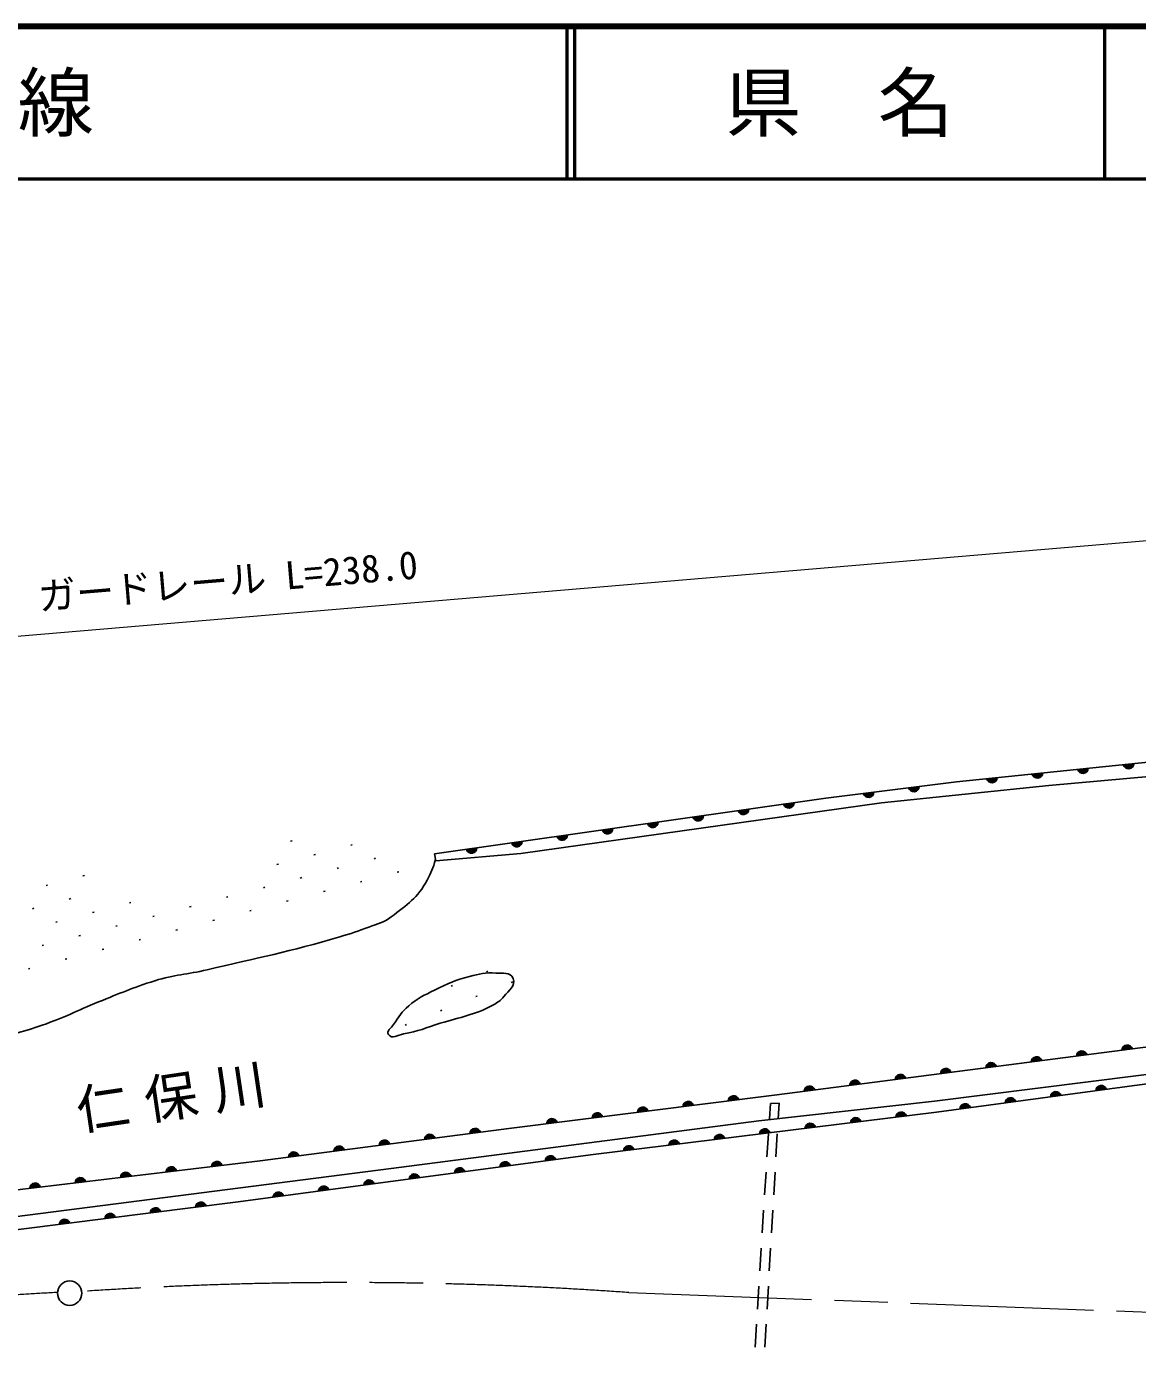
# Model space of a CAD drawing. Units: millimetres, scale not verified. Extents: x 40000 to 680000, y 20000 to 380000.
# Drawn here: x 262314 to 335161, y 293182 to 380000 of the extents above; entities that cross this region are included whole.
import ezdxf
from ezdxf.enums import TextEntityAlignment as Align

# ---------------------------------------------------------------- set-up
doc = ezdxf.new("R2010")
doc.units = ezdxf.units.MM
doc.header["$LTSCALE"] = 1000
doc.linetypes.add('CHAIN', pattern=[18.5, 12, -1.5, 3.5, -1.5])
for name, color, linetype, lineweight in [('M-BGD', 7, 'Continuous', 25), ('M-BMK', 2, 'CHAIN', 13), ('M-BMK-SRVR', 3, 'Continuous', 25), ('M-STR-HTXT', 7, 'Continuous', 13), ('M-TTL', 2, 'Continuous', 140), ('M-TTL-LINE', 7, 'Continuous', 50)]:
    doc.layers.add(name, color=color, linetype=linetype, lineweight=lineweight)
doc.layers.add('M-TTL-TXT', color=7, linetype='Continuous')
doc.styles.add('ＭＳ ゴシック', font='')
doc.styles.get('ＭＳ ゴシック').set_extended_font_data('MS Gothic')

msp = doc.modelspace()

# ---------------------------------------------------------------- linework, layer by layer
at = {"layer": 'M-BGD'}
for p, q in [((279729, 326608), (279632, 326583)), ((281255, 325715), (281158, 325690)), ((283673, 326348), (283577, 326323)), ((289077, 325740), (289149, 325290)), ((278836, 325082), (278739, 325057)), ((282780, 324822), (282684, 324797)), ((285199, 325455), (285102, 325430)), ((266110, 324337), (266014, 324311)), ((280362, 324189), (280265, 324164)), ((284306, 323929), (284209, 323904)), ((286725, 324562), (286628, 324537)), ((263692, 323704), (263595, 323679)), ((277943, 323557), (277846, 323531)), ((281888, 323296), (281791, 323271)), ((262799, 322178), (262702, 322153)), ((265218, 322811), (265121, 322786)), ((269162, 322551), (269065, 322526)), ((273106, 322291), (273009, 322266)), ((275525, 322924), (275428, 322898)), ((279469, 322664), (279372, 322638)), ((264325, 321285), (264228, 321260)), ((266743, 321918), (266646, 321893)), ((270687, 321658), (270591, 321633)), ((274632, 321398), (274535, 321373)), ((277050, 322031), (276954, 322006)), ((265850, 320393), (265754, 320367)), ((268269, 321025), (268172, 321000)), ((272213, 320765), (272116, 320740)), ((263432, 319760), (263335, 319734)), ((267376, 319500), (267279, 319474)), ((269795, 320132), (269698, 320107)), ((264957, 318867), (264861, 318842)), ((262539, 318234), (262442, 318209)), ((292565, 318051), (292472, 318013)), ((290246, 317117), (290153, 317080)), ((294192, 317358), (294099, 317321)), ((287927, 316183), (287834, 316146)), ((291873, 316424), (291780, 316387)), ((289554, 315491), (289461, 315453)), ((287234, 314557), (287142, 314519)), ((311023, 308377), (311086, 309383)), ((311086, 309383), (311655, 309397)), ((311655, 309397), (311596, 308380)), ((310866, 305882), (310960, 307379)), ((311538, 307381), (311451, 305884)), ((310710, 303386), (310803, 304883)), ((311393, 304886), (311306, 303388)), ((310553, 300891), (310647, 302388)), ((311248, 302390), (311161, 300892)), ((310397, 298396), (310491, 299893)), ((311103, 299894), (311017, 298397)), ((310240, 295901), (310334, 297398)), ((310959, 297398), (310872, 295901)), ((310084, 293406), (310178, 294903)), ((310814, 294902), (310727, 293405))]:
    msp.add_line(p, q, dxfattribs=at)
for points in [[(289077, 325740), (314727, 329393), (323301, 330474), (345841, 332779), (350777, 333404), (358872, 333857)], [(289149, 325290), (294737, 325771), (318379, 329104), (329346, 330225), (341283, 331297), (351330, 332514), (356149, 332626), (358295, 332915)], [(425218, 311768), (404307, 315475), (394130, 316736), (377900, 316625), (360494, 316220), (357468, 315883), (311502, 309945), (293934, 307736), (277626, 305619), (260034, 303530), (241457, 301176), (223264, 298702), (209322, 296709), (201900, 295916), (182795, 294667), (159876, 294905)], [(160791, 292011), (160927, 292320), (169732, 292618), (180852, 292906), (191624, 293747), (207463, 295140), (219219, 296557), (239670, 299127), (256566, 301312), (286227, 305107), (310340, 308253), (321844, 309526), (341994, 312072), (349584, 312768), (357281, 313273)], [(394644, 309163), (379977, 310796), (368937, 311836), (358986, 312461), (350540, 312333), (343567, 311708), (321984, 308810), (299472, 306024), (276016, 302902), (253616, 300084), (230960, 297154), (217214, 295185), (201651, 293279), (184821, 291668), (171495, 290752), (159671, 290570)]]:
    msp.add_lwpolyline(points, dxfattribs=at)
for centre, radius, start, end in [((334566, 331680), 354, 194.63793, 357.04311), ((334566, 331680), 283, 196.86197, 354.81907), ((334566, 331680), 212, 200.6083, 351.07275), ((328597, 331070), 354, 194.63793, 357.04311), ((328597, 331070), 283, 196.86197, 354.81907), ((328597, 331070), 212, 200.6083, 351.07275), ((328597, 331070), 142, 208.32003, 343.36102), ((328597, 331070), 100, 218.63769, 333.04335), ((331581, 331375), 354, 194.63793, 357.04311), ((331581, 331375), 283, 196.86197, 354.81907), ((331581, 331375), 212, 200.6083, 351.07275), ((331581, 331375), 142, 208.32003, 343.36102), ((331581, 331375), 100, 218.63769, 333.04335), ((334566, 331680), 142, 208.32003, 343.36102), ((334566, 331680), 100, 218.63769, 333.04335), ((320496, 330175), 354, 195.98168, 358.38686), ((320496, 330175), 283, 198.20572, 356.16282), ((320496, 330175), 212, 201.95204, 352.41649), ((320496, 330175), 142, 209.66377, 344.70476), ((320496, 330175), 100, 219.98144, 334.3871), ((325613, 330765), 354, 194.63793, 357.04311), ((325613, 330765), 283, 196.86197, 354.81907), ((325613, 330765), 212, 200.6083, 351.07275), ((325613, 330765), 142, 208.32003, 343.36102), ((325613, 330765), 100, 218.63769, 333.04335), ((312290, 329101), 354, 196.90185, 359.30703), ((312290, 329101), 283, 199.12589, 357.08299), ((312290, 329101), 212, 202.87222, 353.33666), ((312290, 329101), 142, 210.58394, 345.62493), ((312290, 329101), 100, 220.90161, 335.30727), ((317519, 329799), 354, 195.98168, 358.38686), ((317519, 329799), 283, 198.20572, 356.16282), ((317519, 329799), 212, 201.95204, 352.41649), ((317519, 329799), 142, 209.66377, 344.70476), ((317519, 329799), 100, 219.98144, 334.3871), ((306350, 328255), 354, 196.90185, 359.30703), ((306350, 328255), 283, 199.12589, 357.08299), ((306350, 328255), 212, 202.87222, 353.33666), ((306350, 328255), 142, 210.58394, 345.62493), ((306350, 328255), 100, 220.90161, 335.30727), ((309320, 328678), 354, 196.90185, 359.30703), ((309320, 328678), 283, 199.12589, 357.08299), ((309320, 328678), 212, 202.87222, 353.33666), ((309320, 328678), 142, 210.58394, 345.62493), ((309320, 328678), 100, 220.90161, 335.30727), ((300410, 327409), 354, 196.90185, 359.30703), ((300410, 327409), 283, 199.12589, 357.08299), ((300410, 327409), 212, 202.87222, 353.33666), ((300410, 327409), 142, 210.58394, 345.62493), ((300410, 327409), 100, 220.90161, 335.30727), ((303380, 327832), 354, 196.90185, 359.30703), ((303380, 327832), 283, 199.12589, 357.08299), ((303380, 327832), 212, 202.87222, 353.33666), ((303380, 327832), 142, 210.58394, 345.62493), ((303380, 327832), 100, 220.90161, 335.30727), ((294469, 326563), 354, 196.90185, 359.30703), ((294469, 326563), 283, 199.12589, 357.08299), ((294469, 326563), 212, 202.87222, 353.33666), ((294469, 326563), 142, 210.58394, 345.62493), ((294469, 326563), 100, 220.90161, 335.30727), ((297439, 326986), 354, 196.90185, 359.30703), ((297439, 326986), 283, 199.12589, 357.08299), ((297439, 326986), 212, 202.87222, 353.33666), ((297439, 326986), 142, 210.58394, 345.62493), ((297439, 326986), 100, 220.90161, 335.30727), ((291499, 326140), 354, 196.90185, 359.30703), ((291499, 326140), 283, 199.12589, 357.08299), ((291499, 326140), 212, 202.87222, 353.33666), ((291499, 326140), 142, 210.58394, 345.62493), ((291499, 326140), 100, 220.90161, 335.30727), ((331517, 312476), 354, 16.15858, 178.56376), ((331517, 312476), 283, 18.38262, 176.33972), ((331517, 312476), 212, 22.12894, 172.59339), ((331517, 312476), 142, 29.84067, 164.88166), ((331517, 312476), 100, 40.15833, 154.564), ((334492, 312860), 354, 16.15858, 178.56376), ((334492, 312860), 283, 18.38262, 176.33972), ((334492, 312860), 212, 22.12894, 172.59339), ((334492, 312860), 142, 29.84067, 164.88166), ((334492, 312860), 100, 40.15833, 154.564), ((325566, 311707), 354, 16.15858, 178.56376), ((325566, 311707), 283, 18.38262, 176.33972), ((325566, 311707), 212, 22.12894, 172.59339), ((325566, 311707), 142, 29.84067, 164.88166), ((325566, 311707), 100, 40.15833, 154.564), ((328541, 312092), 354, 16.15858, 178.56376), ((328541, 312092), 283, 18.38262, 176.33972), ((328541, 312092), 212, 22.12894, 172.59339), ((328541, 312092), 142, 29.84067, 164.88166), ((328541, 312092), 100, 40.15833, 154.564), ((316640, 310554), 354, 16.15858, 178.56376), ((316640, 310554), 283, 18.38262, 176.33972), ((319616, 310939), 354, 16.15858, 178.56376), ((319616, 310939), 283, 18.38262, 176.33972), ((319616, 310939), 212, 22.12894, 172.59339), ((319616, 310939), 142, 29.84067, 164.88166), ((319616, 310939), 100, 40.15833, 154.564), ((322591, 311323), 354, 16.15858, 178.56376), ((322591, 311323), 283, 18.38262, 176.33972), ((322591, 311323), 212, 22.12894, 172.59339), ((322591, 311323), 142, 29.84067, 164.88166), ((322591, 311323), 100, 40.15833, 154.564), ((313665, 310170), 354, 16.15858, 178.56376), ((313665, 310170), 283, 18.38262, 176.33972), ((313665, 310170), 212, 22.12894, 172.59339), ((313665, 310170), 142, 29.84067, 164.88166), ((313665, 310170), 100, 40.15833, 154.564), ((316640, 310554), 212, 22.12894, 172.59339), ((316640, 310554), 142, 29.84067, 164.88166), ((316640, 310554), 100, 40.15833, 154.564), ((329810, 309806), 354, 16.44495, 178.85012), ((329810, 309806), 283, 18.66898, 176.62609), ((329810, 309806), 212, 22.41531, 172.87976), ((329810, 309806), 142, 30.12704, 165.16803), ((332783, 310206), 354, 16.44495, 178.85012), ((332783, 310206), 283, 18.66898, 176.62609), ((332783, 310206), 212, 22.41531, 172.87976), ((332783, 310206), 142, 30.12704, 165.16803), ((332783, 310206), 100, 40.4447, 154.85037), ((302725, 308787), 354, 15.9658, 178.37098), ((305701, 309161), 354, 15.9658, 178.37098), ((305701, 309161), 283, 18.18984, 176.14694), ((305701, 309161), 212, 21.93617, 172.40062), ((305701, 309161), 142, 29.6479, 164.68889), ((305701, 309161), 100, 39.96556, 154.37122), ((308678, 309535), 354, 15.9658, 178.37098), ((308678, 309535), 283, 18.18984, 176.14694), ((308678, 309535), 212, 21.93617, 172.40062), ((308678, 309535), 142, 29.6479, 164.68889), ((308678, 309535), 100, 39.96556, 154.37122), ((323863, 309008), 354, 16.44495, 178.85012), ((323863, 309008), 283, 18.66898, 176.62609), ((323863, 309008), 212, 22.41531, 172.87976), ((323863, 309008), 142, 30.12704, 165.16803), ((323863, 309008), 100, 40.4447, 154.85037), ((326836, 309407), 354, 16.44495, 178.85012), ((326836, 309407), 283, 18.66898, 176.62609), ((326836, 309407), 212, 22.41531, 172.87976), ((326836, 309407), 142, 30.12704, 165.16803), ((326836, 309407), 100, 40.4447, 154.85037), ((329810, 309806), 100, 40.4447, 154.85037), ((296772, 308038), 354, 15.9658, 178.37098), ((296772, 308038), 283, 18.18984, 176.14694), ((296772, 308038), 212, 21.93617, 172.40062), ((299748, 308412), 354, 15.9658, 178.37098), ((299748, 308412), 283, 18.18984, 176.14694), ((299748, 308412), 212, 21.93617, 172.40062), ((299748, 308412), 142, 29.6479, 164.68889), ((299748, 308412), 100, 39.96556, 154.37122), ((302725, 308787), 283, 18.18984, 176.14694), ((302725, 308787), 212, 21.93617, 172.40062), ((302725, 308787), 142, 29.6479, 164.68889), ((302725, 308787), 100, 39.96556, 154.37122), ((316689, 308101), 354, 15.8522, 178.25738), ((316689, 308101), 283, 18.07624, 176.03334), ((316689, 308101), 212, 21.82256, 172.28701), ((316689, 308101), 142, 29.53429, 164.57528), ((319667, 308469), 354, 15.8522, 178.25738), ((319667, 308469), 283, 18.07624, 176.03334), ((319667, 308469), 212, 21.82256, 172.28701), ((319667, 308469), 142, 29.53429, 164.57528), ((319667, 308469), 100, 39.85196, 154.25762), ((288762, 307010), 354, 16.19229, 178.59747), ((291737, 307396), 354, 16.19229, 178.59747), ((291737, 307396), 283, 18.41633, 176.37343), ((291737, 307396), 212, 22.16266, 172.6271), ((291737, 307396), 142, 29.87439, 164.91537), ((291737, 307396), 100, 40.19205, 154.59771), ((296772, 308038), 142, 29.6479, 164.68889), ((296772, 308038), 100, 39.96556, 154.37122), ((307758, 306995), 354, 15.8522, 178.25738), ((310735, 307364), 354, 15.8522, 178.25738), ((310735, 307364), 283, 18.07624, 176.03334), ((310735, 307364), 212, 21.82256, 172.28701), ((310735, 307364), 142, 29.53429, 164.57528), ((310735, 307364), 100, 39.85196, 154.25762), ((313712, 307732), 354, 15.8522, 178.25738), ((313712, 307732), 283, 18.07624, 176.03334), ((313712, 307732), 212, 21.82256, 172.28701), ((313712, 307732), 142, 29.53429, 164.57528), ((313712, 307732), 100, 39.85196, 154.25762), ((316689, 308101), 100, 39.85196, 154.25762), ((282812, 306237), 354, 16.19229, 178.59747), ((282812, 306237), 283, 18.41633, 176.37343), ((285787, 306624), 354, 16.19229, 178.59747), ((285787, 306624), 283, 18.41633, 176.37343), ((285787, 306624), 212, 22.16266, 172.6271), ((285787, 306624), 142, 29.87439, 164.91537), ((285787, 306624), 100, 40.19205, 154.59771), ((288762, 307010), 283, 18.41633, 176.37343), ((288762, 307010), 212, 22.16266, 172.6271), ((288762, 307010), 142, 29.87439, 164.91537), ((288762, 307010), 100, 40.19205, 154.59771), ((301803, 306258), 354, 15.8522, 178.25738), ((301803, 306258), 283, 18.07624, 176.03334), ((301803, 306258), 212, 21.82256, 172.28701), ((304780, 306627), 354, 15.8522, 178.25738), ((304780, 306627), 283, 18.07624, 176.03334), ((304780, 306627), 212, 21.82256, 172.28701), ((304780, 306627), 142, 29.53429, 164.57528), ((304780, 306627), 100, 39.85196, 154.25762), ((307758, 306995), 283, 18.07624, 176.03334), ((307758, 306995), 212, 21.82256, 172.28701), ((307758, 306995), 142, 29.53429, 164.57528), ((307758, 306995), 100, 39.85196, 154.25762), ((279837, 305851), 354, 16.19229, 178.59747), ((279837, 305851), 283, 18.41633, 176.37343), ((279837, 305851), 212, 22.16266, 172.6271), ((279837, 305851), 142, 29.87439, 164.91537), ((279837, 305851), 100, 40.19205, 154.59771), ((282812, 306237), 212, 22.16266, 172.6271), ((282812, 306237), 142, 29.87439, 164.91537), ((282812, 306237), 100, 40.19205, 154.59771), ((296672, 305597), 354, 16.37924, 178.78442), ((296672, 305597), 283, 18.60328, 176.56038), ((296672, 305597), 212, 22.34961, 172.81406), ((296672, 305597), 142, 30.06134, 165.10233), ((296672, 305597), 100, 40.379, 154.78467), ((301803, 306258), 142, 29.53429, 164.57528), ((301803, 306258), 100, 39.85196, 154.25762), ((268836, 304521), 354, 15.57078, 177.97595), ((268836, 304521), 283, 17.79481, 175.75192), ((268836, 304521), 212, 21.54114, 172.00559), ((271815, 304874), 354, 15.57078, 177.97595), ((271815, 304874), 283, 17.79481, 175.75192), ((271815, 304874), 212, 21.54114, 172.00559), ((271815, 304874), 142, 29.25287, 164.29386), ((271815, 304874), 100, 39.57053, 153.9762), ((274794, 305228), 354, 15.57078, 177.97595), ((274794, 305228), 283, 17.79481, 175.75192), ((274794, 305228), 212, 21.54114, 172.00559), ((274794, 305228), 142, 29.25287, 164.29386), ((274794, 305228), 100, 39.57053, 153.9762), ((287751, 304410), 354, 16.37924, 178.78442), ((290725, 304805), 354, 16.37924, 178.78442), ((290725, 304805), 283, 18.60328, 176.56038), ((290725, 304805), 212, 22.34961, 172.81406), ((290725, 304805), 142, 30.06134, 165.10233), ((290725, 304805), 100, 40.379, 154.78467), ((293699, 305201), 354, 16.37924, 178.78442), ((293699, 305201), 283, 18.60328, 176.56038), ((293699, 305201), 212, 22.34961, 172.81406), ((293699, 305201), 142, 30.06134, 165.10233), ((293699, 305201), 100, 40.379, 154.78467), ((262878, 303813), 354, 15.57078, 177.97595), ((262878, 303813), 283, 17.79481, 175.75192), ((262878, 303813), 212, 21.54114, 172.00559), ((262878, 303813), 142, 29.25287, 164.29386), ((262878, 303813), 100, 39.57053, 153.9762), ((265857, 304167), 354, 15.57078, 177.97595), ((265857, 304167), 283, 17.79481, 175.75192), ((265857, 304167), 212, 21.54114, 172.00559), ((265857, 304167), 142, 29.25287, 164.29386), ((265857, 304167), 100, 39.57053, 153.9762), ((268836, 304521), 142, 29.25287, 164.29386), ((268836, 304521), 100, 39.57053, 153.9762), ((281803, 303618), 354, 16.37924, 178.78442), ((281803, 303618), 283, 18.60328, 176.56038), ((284777, 304014), 354, 16.37924, 178.78442), ((284777, 304014), 283, 18.60328, 176.56038), ((284777, 304014), 212, 22.34961, 172.81406), ((284777, 304014), 142, 30.06134, 165.10233), ((284777, 304014), 100, 40.379, 154.78467), ((287751, 304410), 283, 18.60328, 176.56038), ((287751, 304410), 212, 22.34961, 172.81406), ((287751, 304410), 142, 30.06134, 165.10233), ((287751, 304410), 100, 40.379, 154.78467), ((278830, 303222), 354, 16.37924, 178.78442), ((278830, 303222), 283, 18.60328, 176.56038), ((278830, 303222), 212, 22.34961, 172.81406), ((278830, 303222), 142, 30.06134, 165.10233), ((278830, 303222), 100, 40.379, 154.78467), ((281803, 303618), 212, 22.34961, 172.81406), ((281803, 303618), 142, 30.06134, 165.10233), ((281803, 303618), 100, 40.379, 154.78467), ((267799, 301814), 354, 15.96779, 178.37297), ((270775, 302188), 354, 15.96779, 178.37297), ((270775, 302188), 283, 18.19183, 176.14893), ((270775, 302188), 212, 21.93815, 172.4026), ((270775, 302188), 142, 29.64988, 164.69087), ((270775, 302188), 100, 39.96755, 154.37321), ((273752, 302563), 354, 15.96779, 178.37297), ((273752, 302563), 283, 18.19183, 176.14893), ((273752, 302563), 212, 21.93815, 172.4026), ((273752, 302563), 142, 29.64988, 164.69087), ((273752, 302563), 100, 39.96755, 154.37321), ((264822, 301439), 354, 15.96779, 178.37297), ((264822, 301439), 283, 18.19183, 176.14893), ((264822, 301439), 212, 21.93815, 172.4026), ((264822, 301439), 142, 29.64988, 164.69087), ((264822, 301439), 100, 39.96755, 154.37321), ((267799, 301814), 283, 18.19183, 176.14893), ((267799, 301814), 212, 21.93815, 172.4026), ((267799, 301814), 142, 29.64988, 164.69087), ((267799, 301814), 100, 39.96755, 154.37321)]:
    msp.add_arc(centre, radius, start, end, dxfattribs=at)
for points, knots in [([(150083, 311946), (151534, 311567), (152004, 311491), (153253, 311297), (155616, 310932), (156981, 311039), (159372, 311087), (161268, 311125), (162328, 311226), (164223, 311303), (169208, 311506), (172000, 311639), (176988, 311760), (181467, 311868), (183978, 311774), (188456, 311904), (190296, 311957), (191330, 311955), (193164, 312120), (195098, 312294), (196162, 312588), (198099, 312720), (200308, 312871), (201555, 312637), (203767, 312720), (205074, 312770), (205806, 312819), (207106, 312961), (208452, 313107), (209192, 313309), (210540, 313441), (212164, 313600), (213076, 313702), (214707, 313729), (217897, 313781), (219683, 313618), (222873, 313585), (228600, 313525), (231811, 313708), (237535, 313537), (240312, 313454), (241857, 313201), (244632, 313081), (247172, 312970), (248611, 312878), (251141, 313129), (251937, 313208), (252369, 313356), (253158, 313489), (254308, 313682), (254946, 313893), (256112, 313921), (256967, 313942), (257431, 313692), (258286, 313657), (259092, 313624), (259552, 313616), (260351, 313729), (261552, 313899), (262201, 314144), (263353, 314522), (264828, 315005), (265584, 315465), (267028, 316035), (268464, 316602), (269252, 316972), (270727, 317428), (272036, 317832), (272827, 317834), (274161, 318148), (277568, 318950), (279501, 319317), (282857, 320311), (283610, 320534), (284032, 320662), (284765, 320946), (285350, 321173), (285732, 321226), (286228, 321612), (287266, 322422), (287975, 322858), (288582, 324027), (288847, 324538), (288967, 324775), (289132, 325396)], [0, 0, 0, 0, 1, 1, 1, 2, 2, 2, 3, 3, 3, 4, 4, 4, 5, 5, 5, 6, 6, 6, 7, 7, 7, 8, 8, 8, 9, 9, 9, 10, 10, 10, 11, 11, 11, 12, 12, 12, 13, 13, 13, 14, 14, 14, 15, 15, 15, 16, 16, 16, 17, 17, 17, 18, 18, 18, 19, 19, 19, 20, 20, 20, 21, 21, 21, 22, 22, 22, 23, 23, 23, 24, 24, 24, 25, 25, 25, 26, 26, 26, 27, 27, 27, 28, 28, 28, 28]), ([(286049, 313899), (285892, 314140), (286224, 314315), (286380, 314556), (286716, 315077), (286911, 315382), (287378, 315788), (287962, 316297), (288380, 316471), (289075, 316813), (289936, 317238), (290434, 317471), (291364, 317710), (292018, 317878), (292405, 317991), (293078, 317934), (293541, 317894), (294032, 318009), (294214, 317582), (294417, 317106), (293950, 316797), (293622, 316397), (293396, 316121), (293215, 316007), (292901, 315836), (291645, 315154), (290806, 315067), (289443, 314636), (288513, 314341), (288004, 314106), (287041, 313947), (286658, 313884), (286260, 313574), (286049, 313899)], [0, 0, 0, 0, 1, 1, 1, 2, 2, 2, 3, 3, 3, 4, 4, 4, 5, 5, 5, 6, 6, 6, 7, 7, 7, 8, 8, 8, 9, 9, 9, 10, 10, 10, 11, 11, 11, 11])]:
    msp.add_open_spline(points, degree=3, knots=knots, dxfattribs=at)
at = {"layer": 'M-BMK'}
msp.add_line((301798, 296980), (364286, 294631), dxfattribs=at)
for centre, radius, start, end in [((283146, -51050), 348546, 93.08791, 98.02581), ((283340, 37424), 260212, 85.93233, 93.83679)]:
    msp.add_arc(centre, radius, start, end, dxfattribs=at)
at = {"layer": 'M-BMK-SRVR'}
msp.add_circle((265146, 296940), 800, dxfattribs=at)
at = {"layer": 'M-STR-HTXT'}
msp.add_line((162369, 331620), (386074, 350553), dxfattribs=at)
at = {"layer": 'M-TTL'}
msp.add_line((680000, 380000), (40000, 380000), dxfattribs=at)
at = {"layer": 'M-TTL-LINE'}
for p, q in [((297750, 380000), (297750, 370000)), ((298250, 380000), (298250, 370000)), ((333000, 380000), (333000, 370000)), ((40000, 370000), (680000, 370000))]:
    msp.add_line(p, q, dxfattribs=at)

# ---------------------------------------------------------------- texts
at = {"layer": 'M-BGD', "insert": (272520, 308308), "char_height": 2566, "attachment_point": 8, "rotation": 8.453, "style": 'ＭＳ ゴシック'}
msp.add_mtext('\\T1.29;仁保川', dxfattribs=at)
at = {"layer": 'M-STR-HTXT', "style": 'ＭＳ ゴシック'}
msp.add_text('ガードレール L=238.0', height=1833, rotation=4.838, dxfattribs=at).set_placement((275646, 342211), align=Align.BOTTOM_CENTER)
at = {"layer": 'M-TTL-TXT', "style": 'ＭＳ ゴシック'}
msp.add_text('一般県道\u3000柿木山口線', height=3666, dxfattribs=at).set_placement((216734, 375000), align=Align.MIDDLE_LEFT)
msp.add_text('県\u3000名', height=3666, dxfattribs=at).set_placement((315625, 375000), align=Align.MIDDLE_CENTER)

doc.saveas('drawing.dxf')
